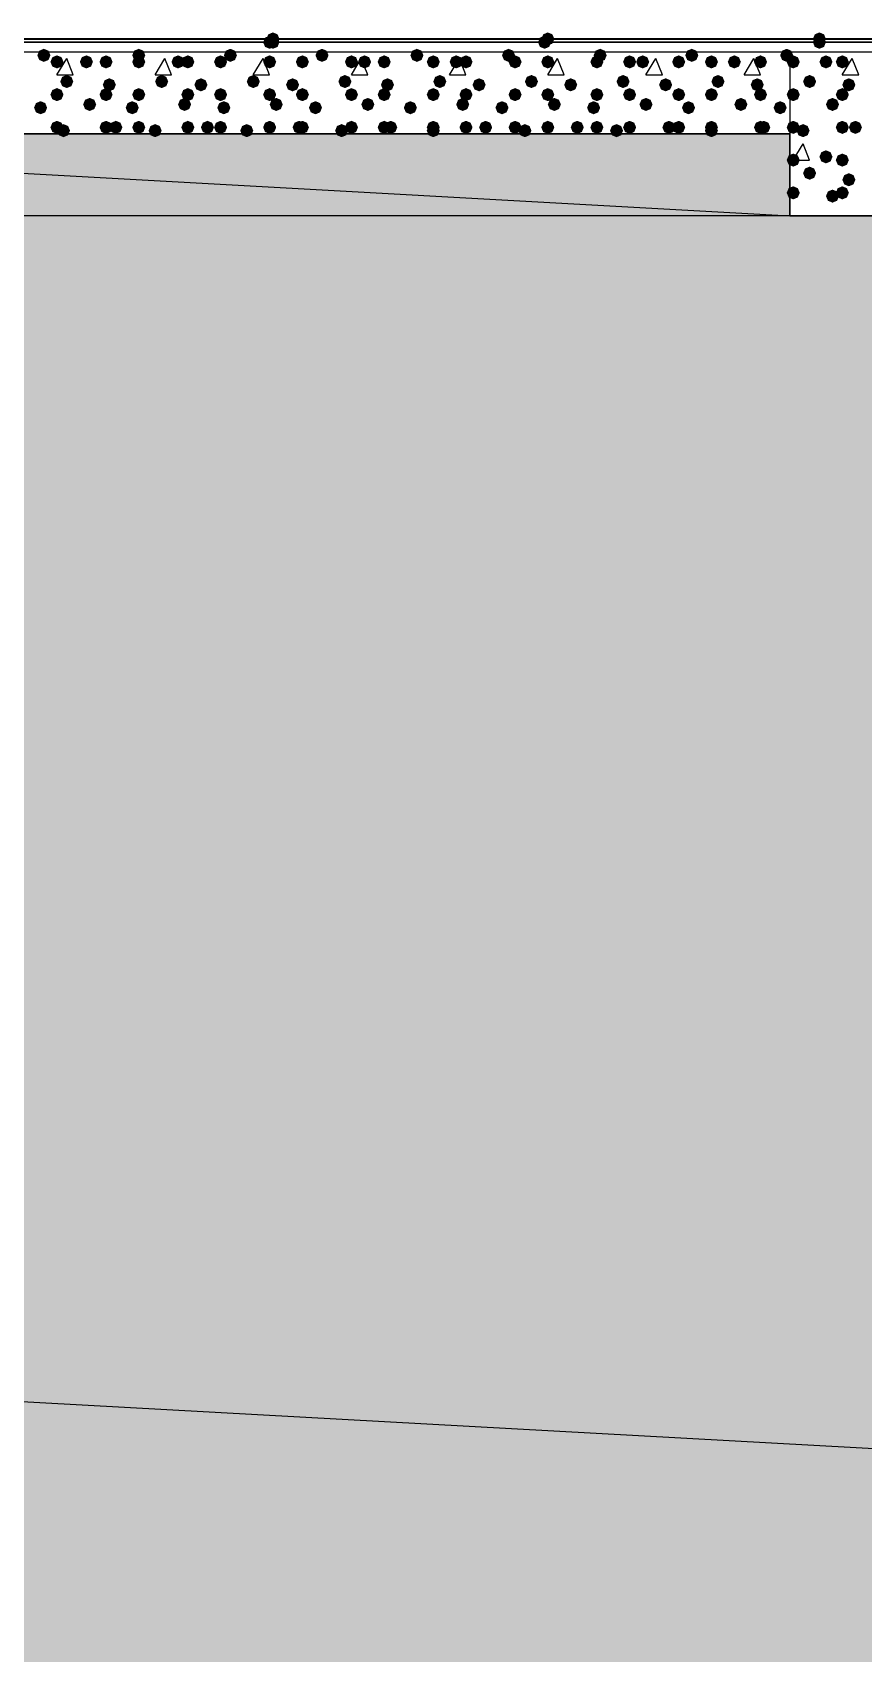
# Model space of a CAD drawing. Header units: millimetres. Extents: x 0 to 420, y 0 to 297.
# Drawn here: x 312.14 to 322.9, y 207.21 to 228.18 of the extents above; entities that cross this region are included whole.
import ezdxf

# ---------------------------------------------------------------- set-up
doc = ezdxf.new("R2010")
doc.units = ezdxf.units.MM
doc.layers.get('0').update_dxf_attribs({"linetype": 'CONTINUOUS'})

msp = doc.modelspace()

# ---------------------------------------------------------------- hatches: boundary and pattern name
at = {"true_color": 0x0000fe}
for points in [[(315.298667, 228.049667), (315.273796, 227.989871), (315.214, 227.965), (315.154204, 227.989871), (315.129333, 228.049667), (315.154204, 228.109462), (315.214, 228.134333), (315.273796, 228.109463)], [(315.341, 228.092), (315.316129, 228.032204), (315.256333, 228.007333), (315.196537, 228.032204), (315.171667, 228.092), (315.196537, 228.151796), (315.256333, 228.176667), (315.316129, 228.151796)], [(315.341, 228.049667), (315.316129, 227.989871), (315.256333, 227.965), (315.196537, 227.989871), (315.171667, 228.049667), (315.196537, 228.109462), (315.256333, 228.134333), (315.316129, 228.109463)], [(315.341, 228.049667), (315.316129, 227.989871), (315.256333, 227.965), (315.196537, 227.989871), (315.171667, 228.049667), (315.196537, 228.109462), (315.256333, 228.134333), (315.316129, 228.109463)], [(318.854667, 228.049667), (318.829796, 227.989871), (318.77, 227.965), (318.710204, 227.989871), (318.685333, 228.049667), (318.710204, 228.109462), (318.77, 228.134333), (318.829796, 228.109463)], [(318.854667, 228.049667), (318.829796, 227.989871), (318.77, 227.965), (318.710204, 227.989871), (318.685333, 228.049667), (318.710204, 228.109462), (318.77, 228.134333), (318.829796, 228.109463)], [(318.854667, 228.049667), (318.829796, 227.989871), (318.77, 227.965), (318.710204, 227.989871), (318.685333, 228.049667), (318.710204, 228.109462), (318.77, 228.134333), (318.829796, 228.109463)], [(318.897, 228.092), (318.872129, 228.032204), (318.812333, 228.007333), (318.752538, 228.032204), (318.727667, 228.092), (318.752537, 228.151796), (318.812333, 228.176667), (318.872129, 228.151796)], [(322.410667, 228.092), (322.385796, 228.032204), (322.326, 228.007333), (322.266204, 228.032204), (322.241333, 228.092), (322.266204, 228.151796), (322.326, 228.176667), (322.385796, 228.151796)], [(322.410667, 228.049667), (322.385796, 227.989871), (322.326, 227.965), (322.266204, 227.989871), (322.241333, 228.049667), (322.266204, 228.109462), (322.326, 228.134333), (322.385796, 228.109463)], [(322.410667, 228.049667), (322.385796, 227.989871), (322.326, 227.965), (322.266204, 227.989871), (322.241333, 228.049667), (322.266204, 228.109462), (322.326, 228.134333), (322.385796, 228.109463)], [(322.410667, 228.049667), (322.385796, 227.989871), (322.326, 227.965), (322.266204, 227.989871), (322.241333, 228.049667), (322.266204, 228.109462), (322.326, 228.134333), (322.385796, 228.109463)]]:
    msp.add_hatch(color=0, dxfattribs=at).paths.add_polyline_path(points, flags=0)
at = {"true_color": 0x000007}
h = msp.add_hatch(color=0, dxfattribs=at)
h.paths.add_polyline_path([(32.215667, 228.049667), (380.661333, 228.049667)], flags=0)
h.paths.add_polyline_path([(380.661333, 228.049667), (32.215667, 228.049667)], flags=0)
at = {"true_color": 0x000008}
for points in [[(312.377667, 227.880333), (312.352796, 227.820537), (312.293, 227.795667), (312.233204, 227.820537), (312.208333, 227.880333), (312.233204, 227.940129), (312.293, 227.965), (312.352796, 227.940129)], [(312.547, 227.795667), (312.522129, 227.735871), (312.462333, 227.711), (312.402537, 227.735871), (312.377667, 227.795667), (312.402537, 227.855462), (312.462333, 227.880333), (312.522129, 227.855463)], [(312.928, 227.795667), (312.903129, 227.735871), (312.843333, 227.711), (312.783537, 227.735871), (312.758667, 227.795667), (312.783537, 227.855462), (312.843333, 227.880333), (312.903129, 227.855463)], [(313.182, 227.795667), (313.157129, 227.735871), (313.097333, 227.711), (313.037537, 227.735871), (313.012667, 227.795667), (313.037537, 227.855462), (313.097333, 227.880333), (313.157129, 227.855463)], [(313.605333, 227.880333), (313.580462, 227.820537), (313.520667, 227.795667), (313.460871, 227.820537), (313.436, 227.880333), (313.460871, 227.940129), (313.520667, 227.965), (313.580462, 227.940129)], [(313.605333, 227.795667), (313.580462, 227.735871), (313.520667, 227.711), (313.460871, 227.735871), (313.436, 227.795667), (313.460871, 227.855462), (313.520667, 227.880333), (313.580462, 227.855463)], [(314.113333, 227.795667), (314.088462, 227.735871), (314.028667, 227.711), (313.968871, 227.735871), (313.944, 227.795667), (313.968871, 227.855462), (314.028667, 227.880333), (314.088462, 227.855463)], [(314.240333, 227.795667), (314.215463, 227.735871), (314.155667, 227.711), (314.095871, 227.735871), (314.071, 227.795667), (314.095871, 227.855462), (314.155667, 227.880333), (314.215462, 227.855463)], [(314.663667, 227.795667), (314.638796, 227.735871), (314.579, 227.711), (314.519204, 227.735871), (314.494333, 227.795667), (314.519204, 227.855462), (314.579, 227.880333), (314.638796, 227.855463)], [(314.790667, 227.880333), (314.765796, 227.820537), (314.706, 227.795667), (314.646204, 227.820537), (314.621333, 227.880333), (314.646204, 227.940129), (314.706, 227.965), (314.765796, 227.940129)], [(315.298667, 227.795667), (315.273796, 227.735871), (315.214, 227.711), (315.154204, 227.735871), (315.129333, 227.795667), (315.154204, 227.855462), (315.214, 227.880333), (315.273796, 227.855463)], [(315.298667, 227.795667), (315.273796, 227.735871), (315.214, 227.711), (315.154204, 227.735871), (315.129333, 227.795667), (315.154204, 227.855462), (315.214, 227.880333), (315.273796, 227.855463)], [(315.722, 227.795667), (315.697129, 227.735871), (315.637333, 227.711), (315.577538, 227.735871), (315.552667, 227.795667), (315.577537, 227.855462), (315.637333, 227.880333), (315.697129, 227.855463)], [(315.976, 227.880333), (315.951129, 227.820537), (315.891333, 227.795667), (315.831537, 227.820537), (315.806667, 227.880333), (315.831537, 227.940129), (315.891333, 227.965), (315.951129, 227.940129)], [(316.357, 227.795667), (316.332129, 227.735871), (316.272333, 227.711), (316.212538, 227.735871), (316.187667, 227.795667), (316.212537, 227.855462), (316.272333, 227.880333), (316.332129, 227.855463)], [(316.526333, 227.795667), (316.501463, 227.735871), (316.441667, 227.711), (316.381871, 227.735871), (316.357, 227.795667), (316.381871, 227.855462), (316.441667, 227.880333), (316.501462, 227.855463)], [(316.780333, 227.795667), (316.755463, 227.735871), (316.695667, 227.711), (316.635871, 227.735871), (316.611, 227.795667), (316.635871, 227.855462), (316.695667, 227.880333), (316.755462, 227.855463)], [(317.203667, 227.880333), (317.178796, 227.820537), (317.119, 227.795667), (317.059204, 227.820537), (317.034333, 227.880333), (317.059204, 227.940129), (317.119, 227.965), (317.178796, 227.940129)], [(317.415333, 227.795667), (317.390463, 227.735871), (317.330667, 227.711), (317.270871, 227.735871), (317.246, 227.795667), (317.270871, 227.855462), (317.330667, 227.880333), (317.390462, 227.855463)], [(317.711667, 227.795667), (317.686796, 227.735871), (317.627, 227.711), (317.567204, 227.735871), (317.542333, 227.795667), (317.567204, 227.855462), (317.627, 227.880333), (317.686796, 227.855463)], [(317.838667, 227.795667), (317.813796, 227.735871), (317.754, 227.711), (317.694204, 227.735871), (317.669333, 227.795667), (317.694204, 227.855462), (317.754, 227.880333), (317.813796, 227.855463)], [(318.389, 227.880333), (318.364129, 227.820537), (318.304333, 227.795667), (318.244537, 227.820537), (318.219667, 227.880333), (318.244537, 227.940129), (318.304333, 227.965), (318.364129, 227.940129)], [(318.473667, 227.795667), (318.448796, 227.735871), (318.389, 227.711), (318.329204, 227.735871), (318.304333, 227.795667), (318.329204, 227.855462), (318.389, 227.880333), (318.448796, 227.855463)], [(318.897, 227.795667), (318.872129, 227.735871), (318.812333, 227.711), (318.752538, 227.735871), (318.727667, 227.795667), (318.752537, 227.855462), (318.812333, 227.880333), (318.872129, 227.855463)], [(318.897, 227.795667), (318.872129, 227.735871), (318.812333, 227.711), (318.752538, 227.735871), (318.727667, 227.795667), (318.752537, 227.855462), (318.812333, 227.880333), (318.872129, 227.855463)], [(319.532, 227.795667), (319.507129, 227.735871), (319.447333, 227.711), (319.387538, 227.735871), (319.362667, 227.795667), (319.387537, 227.855462), (319.447333, 227.880333), (319.507129, 227.855463)], [(319.574333, 227.880333), (319.549463, 227.820537), (319.489667, 227.795667), (319.429871, 227.820537), (319.405, 227.880333), (319.429871, 227.940129), (319.489667, 227.965), (319.549462, 227.940129)], [(319.955333, 227.795667), (319.930462, 227.735871), (319.870667, 227.711), (319.810871, 227.735871), (319.786, 227.795667), (319.810871, 227.855462), (319.870667, 227.880333), (319.930462, 227.855463)], [(320.124667, 227.795667), (320.099796, 227.735871), (320.04, 227.711), (319.980204, 227.735871), (319.955333, 227.795667), (319.980204, 227.855462), (320.04, 227.880333), (320.099796, 227.855463)], [(320.590333, 227.795667), (320.565462, 227.735871), (320.505667, 227.711), (320.445871, 227.735871), (320.421, 227.795667), (320.445871, 227.855462), (320.505667, 227.880333), (320.565462, 227.855463)], [(320.759667, 227.880333), (320.734796, 227.820537), (320.675, 227.795667), (320.615204, 227.820537), (320.590333, 227.880333), (320.615204, 227.940129), (320.675, 227.965), (320.734796, 227.940129)], [(321.013667, 227.795667), (320.988796, 227.735871), (320.929, 227.711), (320.869204, 227.735871), (320.844333, 227.795667), (320.869204, 227.855462), (320.929, 227.880333), (320.988796, 227.855463)], [(321.31, 227.795667), (321.285129, 227.735871), (321.225333, 227.711), (321.165538, 227.735871), (321.140667, 227.795667), (321.165537, 227.855462), (321.225333, 227.880333), (321.285129, 227.855463)], [(321.648667, 227.795667), (321.623796, 227.735871), (321.564, 227.711), (321.504204, 227.735871), (321.479333, 227.795667), (321.504204, 227.855462), (321.564, 227.880333), (321.623796, 227.855463)], [(321.987333, 227.880333), (321.962462, 227.820537), (321.902667, 227.795667), (321.842871, 227.820537), (321.818, 227.880333), (321.842871, 227.940129), (321.902667, 227.965), (321.962462, 227.940129)], [(312.547, 227.372333), (312.522129, 227.312537), (312.462333, 227.287667), (312.402537, 227.312537), (312.377667, 227.372333), (312.402537, 227.432129), (312.462333, 227.457), (312.522129, 227.432129)], [(312.674, 227.541667), (312.649129, 227.481871), (312.589333, 227.457), (312.529537, 227.481871), (312.504667, 227.541667), (312.529537, 227.601462), (312.589333, 227.626333), (312.649129, 227.601463)], [(313.182, 227.372333), (313.157129, 227.312537), (313.097333, 227.287667), (313.037537, 227.312537), (313.012667, 227.372333), (313.037537, 227.432129), (313.097333, 227.457), (313.157129, 227.432129)], [(313.224333, 227.499333), (313.199462, 227.439537), (313.139667, 227.414667), (313.079871, 227.439537), (313.055, 227.499333), (313.079871, 227.559129), (313.139667, 227.584), (313.199462, 227.559129)], [(313.605333, 227.372333), (313.580462, 227.312537), (313.520667, 227.287667), (313.460871, 227.312537), (313.436, 227.372333), (313.460871, 227.432129), (313.520667, 227.457), (313.580462, 227.432129)], [(313.901667, 227.541667), (313.876796, 227.481871), (313.817, 227.457), (313.757204, 227.481871), (313.732333, 227.541667), (313.757204, 227.601462), (313.817, 227.626333), (313.876796, 227.601463)], [(314.240333, 227.372333), (314.215463, 227.312537), (314.155667, 227.287667), (314.095871, 227.312537), (314.071, 227.372333), (314.095871, 227.432129), (314.155667, 227.457), (314.215462, 227.432129)], [(314.409667, 227.499333), (314.384796, 227.439537), (314.325, 227.414667), (314.265204, 227.439537), (314.240333, 227.499333), (314.265204, 227.559129), (314.325, 227.584), (314.384796, 227.559129)], [(314.663667, 227.372333), (314.638796, 227.312537), (314.579, 227.287667), (314.519204, 227.312537), (314.494333, 227.372333), (314.519204, 227.432129), (314.579, 227.457), (314.638796, 227.432129)], [(315.087, 227.541667), (315.062129, 227.481871), (315.002333, 227.457), (314.942538, 227.481871), (314.917667, 227.541667), (314.942537, 227.601462), (315.002333, 227.626333), (315.062129, 227.601463)], [(315.298667, 227.372333), (315.273796, 227.312537), (315.214, 227.287667), (315.154204, 227.312537), (315.129333, 227.372333), (315.154204, 227.432129), (315.214, 227.457), (315.273796, 227.432129)], [(315.595, 227.499333), (315.570129, 227.439537), (315.510333, 227.414667), (315.450538, 227.439537), (315.425667, 227.499333), (315.450537, 227.559129), (315.510333, 227.584), (315.570129, 227.559129)], [(315.722, 227.372333), (315.697129, 227.312537), (315.637333, 227.287667), (315.577538, 227.312537), (315.552667, 227.372333), (315.577537, 227.432129), (315.637333, 227.457), (315.697129, 227.432129)], [(316.272333, 227.541667), (316.247462, 227.481871), (316.187667, 227.457), (316.127871, 227.481871), (316.103, 227.541667), (316.127871, 227.601462), (316.187667, 227.626333), (316.247462, 227.601463)], [(316.357, 227.372333), (316.332129, 227.312537), (316.272333, 227.287667), (316.212538, 227.312537), (316.187667, 227.372333), (316.212537, 227.432129), (316.272333, 227.457), (316.332129, 227.432129)], [(316.780333, 227.372333), (316.755463, 227.312537), (316.695667, 227.287667), (316.635871, 227.312537), (316.611, 227.372333), (316.635871, 227.432129), (316.695667, 227.457), (316.755462, 227.432129)], [(316.822667, 227.499333), (316.797796, 227.439537), (316.738, 227.414667), (316.678204, 227.439537), (316.653333, 227.499333), (316.678204, 227.559129), (316.738, 227.584), (316.797796, 227.559129)], [(317.415333, 227.372333), (317.390463, 227.312537), (317.330667, 227.287667), (317.270871, 227.312537), (317.246, 227.372333), (317.270871, 227.432129), (317.330667, 227.457), (317.390462, 227.432129)], [(317.5, 227.541667), (317.475129, 227.481871), (317.415333, 227.457), (317.355537, 227.481871), (317.330667, 227.541667), (317.355537, 227.601462), (317.415333, 227.626333), (317.475129, 227.601463)], [(317.838667, 227.372333), (317.813796, 227.312537), (317.754, 227.287667), (317.694204, 227.312537), (317.669333, 227.372333), (317.694204, 227.432129), (317.754, 227.457), (317.813796, 227.432129)], [(318.008, 227.499333), (317.983129, 227.439537), (317.923333, 227.414667), (317.863538, 227.439537), (317.838667, 227.499333), (317.863537, 227.559129), (317.923333, 227.584), (317.983129, 227.559129)], [(318.473667, 227.372333), (318.448796, 227.312537), (318.389, 227.287667), (318.329204, 227.312537), (318.304333, 227.372333), (318.329204, 227.432129), (318.389, 227.457), (318.448796, 227.432129)], [(318.685333, 227.541667), (318.660462, 227.481871), (318.600667, 227.457), (318.540871, 227.481871), (318.516, 227.541667), (318.540871, 227.601462), (318.600667, 227.626333), (318.660462, 227.601463)], [(318.897, 227.372333), (318.872129, 227.312537), (318.812333, 227.287667), (318.752538, 227.312537), (318.727667, 227.372333), (318.752537, 227.432129), (318.812333, 227.457), (318.872129, 227.432129)], [(319.193333, 227.499333), (319.168462, 227.439537), (319.108667, 227.414667), (319.048871, 227.439537), (319.024, 227.499333), (319.048871, 227.559129), (319.108667, 227.584), (319.168462, 227.559129)], [(319.532, 227.372333), (319.507129, 227.312537), (319.447333, 227.287667), (319.387538, 227.312537), (319.362667, 227.372333), (319.387537, 227.432129), (319.447333, 227.457), (319.507129, 227.432129)], [(319.870667, 227.541667), (319.845796, 227.481871), (319.786, 227.457), (319.726204, 227.481871), (319.701333, 227.541667), (319.726204, 227.601462), (319.786, 227.626333), (319.845796, 227.601463)], [(319.955333, 227.372333), (319.930462, 227.312537), (319.870667, 227.287667), (319.810871, 227.312537), (319.786, 227.372333), (319.810871, 227.432129), (319.870667, 227.457), (319.930462, 227.432129)], [(320.421, 227.499333), (320.396129, 227.439537), (320.336333, 227.414667), (320.276538, 227.439537), (320.251667, 227.499333), (320.276537, 227.559129), (320.336333, 227.584), (320.396129, 227.559129)], [(320.590333, 227.372333), (320.565462, 227.312537), (320.505667, 227.287667), (320.445871, 227.312537), (320.421, 227.372333), (320.445871, 227.432129), (320.505667, 227.457), (320.565462, 227.432129)], [(321.013667, 227.372333), (320.988796, 227.312537), (320.929, 227.287667), (320.869204, 227.312537), (320.844333, 227.372333), (320.869204, 227.432129), (320.929, 227.457), (320.988796, 227.432129)], [(321.098333, 227.541667), (321.073463, 227.481871), (321.013667, 227.457), (320.953871, 227.481871), (320.929, 227.541667), (320.953871, 227.601462), (321.013667, 227.626333), (321.073462, 227.601463)], [(321.606333, 227.499333), (321.581462, 227.439537), (321.521667, 227.414667), (321.461871, 227.439537), (321.437, 227.499333), (321.461871, 227.559129), (321.521667, 227.584), (321.581462, 227.559129)], [(321.648667, 227.372333), (321.623796, 227.312537), (321.564, 227.287667), (321.504204, 227.312537), (321.479333, 227.372333), (321.504204, 227.432129), (321.564, 227.457), (321.623796, 227.432129)], [(312.335333, 227.203), (312.310462, 227.143204), (312.250667, 227.118333), (312.190871, 227.143204), (312.166, 227.203), (312.190871, 227.262796), (312.250667, 227.287667), (312.310462, 227.262796)], [(312.970333, 227.245333), (312.945462, 227.185537), (312.885667, 227.160667), (312.825871, 227.185537), (312.801, 227.245333), (312.825871, 227.305129), (312.885667, 227.33), (312.945462, 227.305129)], [(313.520667, 227.203), (313.495796, 227.143204), (313.436, 227.118333), (313.376204, 227.143204), (313.351333, 227.203), (313.376204, 227.262796), (313.436, 227.287667), (313.495796, 227.262796)], [(314.198, 227.245333), (314.173129, 227.185537), (314.113333, 227.160667), (314.053538, 227.185537), (314.028667, 227.245333), (314.053537, 227.305129), (314.113333, 227.33), (314.173129, 227.305129)], [(314.706, 227.203), (314.681129, 227.143204), (314.621333, 227.118333), (314.561537, 227.143204), (314.536667, 227.203), (314.561537, 227.262796), (314.621333, 227.287667), (314.681129, 227.262796)], [(315.383333, 227.245333), (315.358462, 227.185537), (315.298667, 227.160667), (315.238871, 227.185537), (315.214, 227.245333), (315.238871, 227.305129), (315.298667, 227.33), (315.358462, 227.305129)], [(315.891333, 227.203), (315.866463, 227.143204), (315.806667, 227.118333), (315.746871, 227.143204), (315.722, 227.203), (315.746871, 227.262796), (315.806667, 227.287667), (315.866462, 227.262796)], [(316.568667, 227.245333), (316.543796, 227.185537), (316.484, 227.160667), (316.424204, 227.185537), (316.399333, 227.245333), (316.424204, 227.305129), (316.484, 227.33), (316.543796, 227.305129)], [(317.119, 227.203), (317.094129, 227.143204), (317.034333, 227.118333), (316.974538, 227.143204), (316.949667, 227.203), (316.974537, 227.262796), (317.034333, 227.287667), (317.094129, 227.262796)], [(317.796333, 227.245333), (317.771462, 227.185537), (317.711667, 227.160667), (317.651871, 227.185537), (317.627, 227.245333), (317.651871, 227.305129), (317.711667, 227.33), (317.771462, 227.305129)], [(318.304333, 227.203), (318.279462, 227.143204), (318.219667, 227.118333), (318.159871, 227.143204), (318.135, 227.203), (318.159871, 227.262796), (318.219667, 227.287667), (318.279462, 227.262796)], [(318.981667, 227.245333), (318.956796, 227.185537), (318.897, 227.160667), (318.837204, 227.185537), (318.812333, 227.245333), (318.837204, 227.305129), (318.897, 227.33), (318.956796, 227.305129)], [(319.489667, 227.203), (319.464796, 227.143204), (319.405, 227.118333), (319.345204, 227.143204), (319.320333, 227.203), (319.345204, 227.262796), (319.405, 227.287667), (319.464796, 227.262796)], [(320.167, 227.245333), (320.142129, 227.185537), (320.082333, 227.160667), (320.022538, 227.185537), (319.997667, 227.245333), (320.022537, 227.305129), (320.082333, 227.33), (320.142129, 227.305129)], [(320.717333, 227.203), (320.692462, 227.143204), (320.632667, 227.118333), (320.572871, 227.143204), (320.548, 227.203), (320.572871, 227.262796), (320.632667, 227.287667), (320.692462, 227.262796)], [(321.394667, 227.245333), (321.369796, 227.185537), (321.31, 227.160667), (321.250204, 227.185537), (321.225333, 227.245333), (321.250204, 227.305129), (321.31, 227.33), (321.369796, 227.305129)], [(321.902667, 227.203), (321.877796, 227.143204), (321.818, 227.118333), (321.758204, 227.143204), (321.733333, 227.203), (321.758204, 227.262796), (321.818, 227.287667), (321.877796, 227.262796)], [(312.547, 226.949), (312.522129, 226.889204), (312.462333, 226.864333), (312.402537, 226.889204), (312.377667, 226.949), (312.402537, 227.008796), (312.462333, 227.033667), (312.522129, 227.008796)], [(313.182, 226.949), (313.157129, 226.889204), (313.097333, 226.864333), (313.037537, 226.889204), (313.012667, 226.949), (313.037537, 227.008796), (313.097333, 227.033667), (313.157129, 227.008796)], [(313.309, 226.949), (313.284129, 226.889204), (313.224333, 226.864333), (313.164537, 226.889204), (313.139667, 226.949), (313.164537, 227.008796), (313.224333, 227.033667), (313.284129, 227.008796)], [(313.605333, 226.949), (313.580462, 226.889204), (313.520667, 226.864333), (313.460871, 226.889204), (313.436, 226.949), (313.460871, 227.008796), (313.520667, 227.033667), (313.580462, 227.008796)], [(314.240333, 226.949), (314.215463, 226.889204), (314.155667, 226.864333), (314.095871, 226.889204), (314.071, 226.949), (314.095871, 227.008796), (314.155667, 227.033667), (314.215462, 227.008796)], [(314.494333, 226.949), (314.469462, 226.889204), (314.409667, 226.864333), (314.349871, 226.889204), (314.325, 226.949), (314.349871, 227.008796), (314.409667, 227.033667), (314.469462, 227.008796)], [(314.663667, 226.949), (314.638796, 226.889204), (314.579, 226.864333), (314.519204, 226.889204), (314.494333, 226.949), (314.519204, 227.008796), (314.579, 227.033667), (314.638796, 227.008796)], [(315.298667, 226.949), (315.273796, 226.889204), (315.214, 226.864333), (315.154204, 226.889204), (315.129333, 226.949), (315.154204, 227.008796), (315.214, 227.033667), (315.273796, 227.008796)], [(315.679667, 226.949), (315.654796, 226.889204), (315.595, 226.864333), (315.535204, 226.889204), (315.510333, 226.949), (315.535204, 227.008796), (315.595, 227.033667), (315.654796, 227.008796)], [(315.722, 226.949), (315.697129, 226.889204), (315.637333, 226.864333), (315.577538, 226.889204), (315.552667, 226.949), (315.577537, 227.008796), (315.637333, 227.033667), (315.697129, 227.008796)], [(316.357, 226.949), (316.332129, 226.889204), (316.272333, 226.864333), (316.212538, 226.889204), (316.187667, 226.949), (316.212537, 227.008796), (316.272333, 227.033667), (316.332129, 227.008796)], [(316.780333, 226.949), (316.755463, 226.889204), (316.695667, 226.864333), (316.635871, 226.889204), (316.611, 226.949), (316.635871, 227.008796), (316.695667, 227.033667), (316.755462, 227.008796)], [(316.865, 226.949), (316.840129, 226.889204), (316.780333, 226.864333), (316.720537, 226.889204), (316.695667, 226.949), (316.720537, 227.008796), (316.780333, 227.033667), (316.840129, 227.008796)], [(317.415333, 226.949), (317.390463, 226.889204), (317.330667, 226.864333), (317.270871, 226.889204), (317.246, 226.949), (317.270871, 227.008796), (317.330667, 227.033667), (317.390462, 227.008796)], [(317.838667, 226.949), (317.813796, 226.889204), (317.754, 226.864333), (317.694204, 226.889204), (317.669333, 226.949), (317.694204, 227.008796), (317.754, 227.033667), (317.813796, 227.008796)], [(318.092667, 226.949), (318.067796, 226.889204), (318.008, 226.864333), (317.948204, 226.889204), (317.923333, 226.949), (317.948204, 227.008796), (318.008, 227.033667), (318.067796, 227.008796)], [(318.473667, 226.949), (318.448796, 226.889204), (318.389, 226.864333), (318.329204, 226.889204), (318.304333, 226.949), (318.329204, 227.008796), (318.389, 227.033667), (318.448796, 227.008796)], [(318.897, 226.949), (318.872129, 226.889204), (318.812333, 226.864333), (318.752538, 226.889204), (318.727667, 226.949), (318.752537, 227.008796), (318.812333, 227.033667), (318.872129, 227.008796)], [(319.278, 226.949), (319.253129, 226.889204), (319.193333, 226.864333), (319.133537, 226.889204), (319.108667, 226.949), (319.133537, 227.008796), (319.193333, 227.033667), (319.253129, 227.008796)], [(319.532, 226.949), (319.507129, 226.889204), (319.447333, 226.864333), (319.387538, 226.889204), (319.362667, 226.949), (319.387537, 227.008796), (319.447333, 227.033667), (319.507129, 227.008796)], [(319.955333, 226.949), (319.930462, 226.889204), (319.870667, 226.864333), (319.810871, 226.889204), (319.786, 226.949), (319.810871, 227.008796), (319.870667, 227.033667), (319.930462, 227.008796)], [(320.463333, 226.949), (320.438463, 226.889204), (320.378667, 226.864333), (320.318871, 226.889204), (320.294, 226.949), (320.318871, 227.008796), (320.378667, 227.033667), (320.438462, 227.008796)], [(320.590333, 226.949), (320.565462, 226.889204), (320.505667, 226.864333), (320.445871, 226.889204), (320.421, 226.949), (320.445871, 227.008796), (320.505667, 227.033667), (320.565462, 227.008796)], [(321.013667, 226.949), (320.988796, 226.889204), (320.929, 226.864333), (320.869204, 226.889204), (320.844333, 226.949), (320.869204, 227.008796), (320.929, 227.033667), (320.988796, 227.008796)], [(321.648667, 226.949), (321.623796, 226.889204), (321.564, 226.864333), (321.504204, 226.889204), (321.479333, 226.949), (321.504204, 227.008796), (321.564, 227.033667), (321.623796, 227.008796)], [(321.691, 226.949), (321.666129, 226.889204), (321.606333, 226.864333), (321.546538, 226.889204), (321.521667, 226.949), (321.546537, 227.008796), (321.606333, 227.033667), (321.666129, 227.008796)], [(312.631667, 226.906667), (312.606796, 226.846871), (312.547, 226.822), (312.487204, 226.846871), (312.462333, 226.906667), (312.487204, 226.966462), (312.547, 226.991333), (312.606796, 226.966463)], [(313.817, 226.906667), (313.792129, 226.846871), (313.732333, 226.822), (313.672537, 226.846871), (313.647667, 226.906667), (313.672537, 226.966462), (313.732333, 226.991333), (313.792129, 226.966463)], [(315.002333, 226.906667), (314.977462, 226.846871), (314.917667, 226.822), (314.857871, 226.846871), (314.833, 226.906667), (314.857871, 226.966462), (314.917667, 226.991333), (314.977462, 226.966463)], [(316.23, 226.906667), (316.205129, 226.846871), (316.145333, 226.822), (316.085537, 226.846871), (316.060667, 226.906667), (316.085537, 226.966462), (316.145333, 226.991333), (316.205129, 226.966463)], [(317.415333, 226.906667), (317.390463, 226.846871), (317.330667, 226.822), (317.270871, 226.846871), (317.246, 226.906667), (317.270871, 226.966462), (317.330667, 226.991333), (317.390462, 226.966463)], [(318.600667, 226.906667), (318.575796, 226.846871), (318.516, 226.822), (318.456204, 226.846871), (318.431333, 226.906667), (318.456204, 226.966462), (318.516, 226.991333), (318.575796, 226.966463)], [(319.786, 226.906667), (319.761129, 226.846871), (319.701333, 226.822), (319.641538, 226.846871), (319.616667, 226.906667), (319.641537, 226.966462), (319.701333, 226.991333), (319.761129, 226.966463)], [(321.013667, 226.906667), (320.988796, 226.846871), (320.929, 226.822), (320.869204, 226.846871), (320.844333, 226.906667), (320.869204, 226.966462), (320.929, 226.991333), (320.988796, 226.966463)]]:
    msp.add_hatch(color=0, dxfattribs=at).paths.add_polyline_path(points, flags=0)
at = {"true_color": 0x000007}
for points in [[(322.072, 227.795667), (322.047129, 227.735871), (321.987333, 227.711), (321.927538, 227.735871), (321.902667, 227.795667), (321.927537, 227.855462), (321.987333, 227.880333), (322.047129, 227.855463)], [(322.495333, 227.795667), (322.470463, 227.735871), (322.410667, 227.711), (322.350871, 227.735871), (322.326, 227.795667), (322.350871, 227.855462), (322.410667, 227.880333), (322.470462, 227.855463)], [(322.707, 227.795667), (322.682129, 227.735871), (322.622333, 227.711), (322.562538, 227.735871), (322.537667, 227.795667), (322.562537, 227.855462), (322.622333, 227.880333), (322.682129, 227.855463)], [(322.072, 227.372333), (322.047129, 227.312537), (321.987333, 227.287667), (321.927538, 227.312537), (321.902667, 227.372333), (321.927537, 227.432129), (321.987333, 227.457), (322.047129, 227.432129)], [(322.283667, 227.541667), (322.258796, 227.481871), (322.199, 227.457), (322.139204, 227.481871), (322.114333, 227.541667), (322.139204, 227.601462), (322.199, 227.626333), (322.258796, 227.601463)], [(322.707, 227.372333), (322.682129, 227.312537), (322.622333, 227.287667), (322.562538, 227.312537), (322.537667, 227.372333), (322.562537, 227.432129), (322.622333, 227.457), (322.682129, 227.432129)], [(322.791667, 227.499333), (322.766796, 227.439537), (322.707, 227.414667), (322.647204, 227.439537), (322.622333, 227.499333), (322.647204, 227.559129), (322.707, 227.584), (322.766796, 227.559129)], [(322.58, 227.245333), (322.555129, 227.185537), (322.495333, 227.160667), (322.435538, 227.185537), (322.410667, 227.245333), (322.435537, 227.305129), (322.495333, 227.33), (322.555129, 227.305129)], [(322.072, 226.949), (322.047129, 226.889204), (321.987333, 226.864333), (321.927538, 226.889204), (321.902667, 226.949), (321.927537, 227.008796), (321.987333, 227.033667), (322.047129, 227.008796)], [(322.707, 226.949), (322.682129, 226.889204), (322.622333, 226.864333), (322.562538, 226.889204), (322.537667, 226.949), (322.562537, 227.008796), (322.622333, 227.033667), (322.682129, 227.008796)], [(322.876333, 226.949), (322.851462, 226.889204), (322.791667, 226.864333), (322.731871, 226.889204), (322.707, 226.949), (322.731871, 227.008796), (322.791667, 227.033667), (322.851462, 227.008796)], [(322.199, 226.906667), (322.174129, 226.846871), (322.114333, 226.822), (322.054537, 226.846871), (322.029667, 226.906667), (322.054537, 226.966462), (322.114333, 226.991333), (322.174129, 226.966463)], [(322.495333, 226.568), (322.470463, 226.508204), (322.410667, 226.483333), (322.350871, 226.508204), (322.326, 226.568), (322.350871, 226.627796), (322.410667, 226.652667), (322.470462, 226.627796)], [(322.072, 226.525667), (322.047129, 226.465871), (321.987333, 226.441), (321.927538, 226.465871), (321.902667, 226.525667), (321.927537, 226.585462), (321.987333, 226.610333), (322.047129, 226.585463)], [(322.283667, 226.356333), (322.258796, 226.296537), (322.199, 226.271667), (322.139204, 226.296537), (322.114333, 226.356333), (322.139204, 226.416129), (322.199, 226.441), (322.258796, 226.416129)], [(322.707, 226.525667), (322.682129, 226.465871), (322.622333, 226.441), (322.562538, 226.465871), (322.537667, 226.525667), (322.562537, 226.585462), (322.622333, 226.610333), (322.682129, 226.585463)], [(322.791667, 226.271667), (322.766796, 226.211871), (322.707, 226.187), (322.647204, 226.211871), (322.622333, 226.271667), (322.647204, 226.331462), (322.707, 226.356333), (322.766796, 226.331463)], [(322.072, 226.102333), (322.047129, 226.042537), (321.987333, 226.017667), (321.927538, 226.042537), (321.902667, 226.102333), (321.927537, 226.162129), (321.987333, 226.187), (322.047129, 226.162129)], [(322.58, 226.06), (322.555129, 226.000204), (322.495333, 225.975333), (322.435538, 226.000204), (322.410667, 226.06), (322.435537, 226.119796), (322.495333, 226.144667), (322.555129, 226.119796)], [(322.707, 226.102333), (322.682129, 226.042537), (322.622333, 226.017667), (322.562538, 226.042537), (322.537667, 226.102333), (322.562537, 226.162129), (322.622333, 226.187), (322.682129, 226.162129)]]:
    msp.add_hatch(color=0, dxfattribs=at).paths.add_polyline_path(points, flags=0)
at = {"true_color": 0x000008}
h = msp.add_hatch(color=0, dxfattribs=at)
h.paths.add_polyline_path([(321.945, 226.864333), (302.852667, 226.864333), (321.945, 225.806)], flags=0)
h.paths.add_polyline_path([(302.852667, 226.864333), (321.945, 225.806), (302.852667, 225.806)], flags=0)
h = msp.add_hatch(color=0, dxfattribs=at)
h.paths.add_polyline_path([(379.518333, 225.806), (33.401, 225.806), (379.518333, 206.756)], flags=0)
h.paths.add_polyline_path([(33.401, 225.806), (379.518333, 206.756), (33.401, 206.756)], flags=0)

# ---------------------------------------------------------------- linework, layer by layer
at = {"color": 0, "true_color": 0x000007}
for points in [[(380.703667, 228.092), (32.173333, 228.092), (32.173333, 228.049667)], [(380.703667, 228.092), (32.215667, 228.092), (380.703667, 228.092), (32.215667, 228.049667)], [(32.215667, 228.049667), (380.703667, 228.049667)], [(32.215667, 228.049667), (380.661333, 228.049667), (380.703667, 228.049667)], [(32.215667, 228.049667), (380.661333, 228.049667)], [(321.945, 227.922667), (302.852667, 227.922667)], [(322.622333, 227.626333), (322.749333, 227.838)], [(322.834, 227.626333), (322.749333, 227.838)], [(322.622333, 227.626333), (322.834, 227.626333)], [(302.852667, 226.864333), (321.945, 226.864333)], [(321.987333, 226.525667), (322.114333, 226.737333)], [(322.199, 226.525667), (322.114333, 226.737333)], [(321.987333, 226.525667), (322.199, 226.525667)]]:
    msp.add_lwpolyline(points, dxfattribs=at)
for points in [[(32.215667, 228.049667), (380.703667, 228.049667)], [(32.215667, 228.049667), (380.661333, 228.049667)], [(380.661333, 228.049667), (32.215667, 228.049667)], [(321.945, 227.922667), (321.945, 225.806), (324.061667, 225.806), (324.061667, 227.922667)]]:
    msp.add_lwpolyline(points, close=True, dxfattribs=at)
at = {"color": 0, "true_color": 0x000008}
for points in [[(312.462333, 227.626333), (312.589333, 227.838)], [(312.674, 227.626333), (312.589333, 227.838)], [(313.732333, 227.626333), (313.859333, 227.838)], [(313.944, 227.626333), (313.859333, 227.838)], [(315.002333, 227.626333), (315.129333, 227.838)], [(315.214, 227.626333), (315.129333, 227.838)], [(316.272333, 227.626333), (316.399333, 227.838)], [(316.484, 227.626333), (316.399333, 227.838)], [(317.542333, 227.626333), (317.669333, 227.838)], [(317.754, 227.626333), (317.669333, 227.838)], [(318.812333, 227.626333), (318.939333, 227.838)], [(319.024, 227.626333), (318.939333, 227.838)], [(320.082333, 227.626333), (320.209333, 227.838)], [(320.294, 227.626333), (320.209333, 227.838)], [(321.352333, 227.626333), (321.479333, 227.838)], [(321.564, 227.626333), (321.479333, 227.838)], [(312.462333, 227.626333), (312.674, 227.626333)], [(313.732333, 227.626333), (313.944, 227.626333)], [(315.002333, 227.626333), (315.214, 227.626333)], [(316.272333, 227.626333), (316.484, 227.626333)], [(317.542333, 227.626333), (317.754, 227.626333)], [(318.812333, 227.626333), (319.024, 227.626333)], [(320.082333, 227.626333), (320.294, 227.626333)], [(321.352333, 227.626333), (321.564, 227.626333)]]:
    msp.add_lwpolyline(points, dxfattribs=at)
for points in [[(321.945, 226.864333), (302.852667, 226.864333), (321.945, 225.806)], [(302.852667, 226.864333), (321.945, 225.806), (302.852667, 225.806)], [(379.518333, 225.806), (33.401, 225.806), (379.518333, 206.756)], [(33.401, 225.806), (379.518333, 206.756), (33.401, 206.756)]]:
    msp.add_lwpolyline(points, close=True, dxfattribs=at)

doc.saveas('drawing.dxf')
